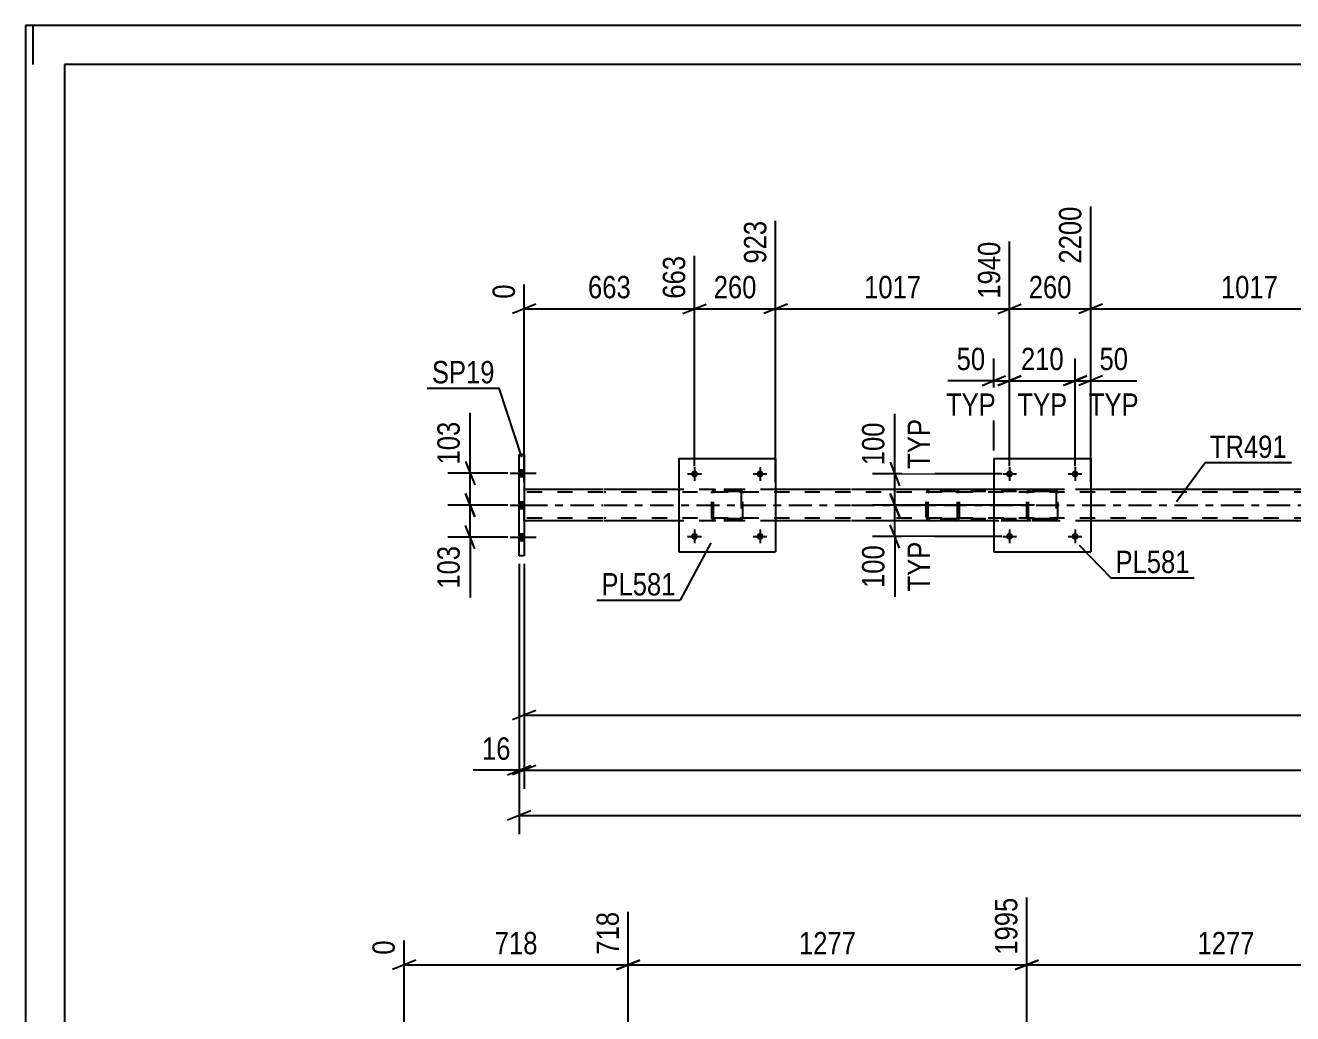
# Model space of a CAD drawing. Header units: millimetres. Extents: x 0 to 841, y 0 to 594.
# Drawn here: x 0 to 162.4, y 467.3 to 594 of the extents above; entities that cross this region are included whole.
import ezdxf

# ---------------------------------------------------------------- set-up
doc = ezdxf.new("R2010")
doc.units = ezdxf.units.MM
doc.linetypes.add('DXK_LINE_DOT2', pattern=[3.9198, 1.9599, -1.9599])
doc.linetypes.add('DXK_LINE_DOT3', pattern=[5.9187, 2.979, -0.9799, 0.9799, -0.9799])
doc.styles.add('Arial Narrow', font='ARIALN.TTF', dxfattribs={"height": 0.2})

# ---------------------------------------------------------------- blocks, each defined once
blk = doc.blocks.new('Unknown-122569384-1133')
at = {"color": 5, "linetype": 'Continuous'}
for p, q in [((841, 594), (0, 594)), ((0, 594), (0, 0)), ((1, 589), (1, 594)), ((836, 589), (5, 589)), ((5, 589), (5, 5))]:
    blk.add_line(p, q, dxfattribs=at)
blk = doc.blocks.new('Bolt-122569384-3973 - 3853')
at = {"linetype": 'Continuous'}
for points in [[(86.21, 528.49, -1), (85.33, 528.49, -1)], [(94.61, 528.49, -1), (93.73, 528.49, -1)]]:
    blk.add_hatch(color=1, dxfattribs=at).paths.add_polyline_path(points)
at = {"color": 1, "linetype": 'Continuous'}
for p, q in [((84.89, 528.49), (86.65, 528.49)), ((85.77, 529.37), (85.77, 527.61)), ((93.29, 528.49), (95.05, 528.49)), ((94.17, 529.37), (94.17, 527.61))]:
    blk.add_line(p, q, dxfattribs=at)
blk = doc.blocks.new('Part-122569384-3909 - 3853')
at = {"color": 2, "linetype": 'Continuous'}
for p, q in [((83.77, 538.49), (83.77, 526.49)), ((83.77, 538.49), (96.17, 538.49)), ((96.17, 538.49), (96.17, 526.49)), ((83.77, 526.49), (96.17, 526.49))]:
    blk.add_line(p, q, dxfattribs=at)
blk = doc.blocks.new('Bolt-122569384-3974 - 3853')
at = {"linetype": 'Continuous'}
for points in [[(126.59, 536.49, -1), (125.71, 536.49, -1)], [(134.99, 536.49, -1), (134.11, 536.49, -1)]]:
    blk.add_hatch(color=1, dxfattribs=at).paths.add_polyline_path(points)
at = {"color": 1, "linetype": 'Continuous'}
for p, q in [((125.27, 536.49), (127.03, 536.49)), ((126.15, 537.37), (126.15, 535.61)), ((133.67, 536.49), (135.43, 536.49)), ((134.55, 537.37), (134.55, 535.61))]:
    blk.add_line(p, q, dxfattribs=at)
blk = doc.blocks.new('Bolt-122569384-3975 - 3853')
at = {"linetype": 'Continuous'}
for points in [[(126.59, 528.49, -1), (125.71, 528.49, -1)], [(134.99, 528.49, -1), (134.11, 528.49, -1)]]:
    blk.add_hatch(color=1, dxfattribs=at).paths.add_polyline_path(points)
at = {"color": 1, "linetype": 'Continuous'}
for p, q in [((125.27, 528.49), (127.03, 528.49)), ((126.15, 529.37), (126.15, 527.61)), ((133.67, 528.49), (135.43, 528.49)), ((134.55, 529.37), (134.55, 527.61))]:
    blk.add_line(p, q, dxfattribs=at)
blk = doc.blocks.new('Bolt-122569384-3972 - 3853')
at = {"linetype": 'Continuous'}
for points in [[(86.21, 536.49, -1), (85.33, 536.49, -1)], [(94.61, 536.49, -1), (93.73, 536.49, -1)]]:
    blk.add_hatch(color=1, dxfattribs=at).paths.add_polyline_path(points)
at = {"color": 1, "linetype": 'Continuous'}
for p, q in [((84.89, 536.49), (86.65, 536.49)), ((85.77, 537.37), (85.77, 535.61)), ((93.29, 536.49), (95.05, 536.49)), ((94.17, 537.37), (94.17, 535.61))]:
    blk.add_line(p, q, dxfattribs=at)
blk = doc.blocks.new('Bolt-122569384-4000 - 3853')
at = {"linetype": 'Continuous'}
for points in [[(63.95, 536.15), (63.95, 537.03), (63.31, 537.03), (63.31, 536.15)], [(63.95, 536.15), (63.95, 537.03), (63.31, 537.03), (63.31, 536.15)], [(63.95, 536.15), (63.95, 537.03), (63.31, 537.03), (63.31, 536.15)], [(63.95, 532.05), (63.95, 532.93), (63.31, 532.93), (63.31, 532.05)], [(63.95, 532.05), (63.95, 532.93), (63.31, 532.93), (63.31, 532.05)], [(63.95, 527.95), (63.95, 528.83), (63.31, 528.83), (63.31, 527.95)], [(63.95, 527.95), (63.95, 528.83), (63.31, 528.83), (63.31, 527.95)], [(63.95, 527.95), (63.95, 528.83), (63.31, 528.83), (63.31, 527.95)]]:
    blk.add_hatch(color=1, dxfattribs=at).paths.add_polyline_path(points)
at = {"color": 1, "linetype": 'Continuous'}
for p, q in [((62.15, 536.59), (65.47, 536.59)), ((62.15, 536.59), (65.47, 536.59)), ((62.15, 536.59), (65.47, 536.59)), ((63.31, 537.03), (63.95, 537.03)), ((63.31, 537.03), (63.95, 537.03)), ((63.31, 537.03), (63.95, 537.03)), ((63.31, 536.15), (63.95, 536.15)), ((63.31, 536.15), (63.95, 536.15)), ((63.31, 536.15), (63.95, 536.15)), ((63.31, 532.93), (63.95, 532.93)), ((63.31, 532.93), (63.95, 532.93)), ((62.15, 532.49), (65.47, 532.49)), ((62.15, 532.49), (65.47, 532.49)), ((63.31, 532.05), (63.95, 532.05)), ((63.31, 532.05), (63.95, 532.05)), ((62.15, 528.39), (65.47, 528.39)), ((62.15, 528.39), (65.47, 528.39)), ((62.15, 528.39), (65.47, 528.39)), ((63.31, 528.83), (63.95, 528.83)), ((63.31, 528.83), (63.95, 528.83)), ((63.31, 528.83), (63.95, 528.83)), ((63.31, 527.95), (63.95, 527.95)), ((63.31, 527.95), (63.95, 527.95)), ((63.31, 527.95), (63.95, 527.95))]:
    blk.add_line(p, q, dxfattribs=at)
blk = doc.blocks.new('Part-122569384-4029 - 3853')
at = {"color": 2, "linetype": 'Continuous'}
for p, q in [((63.31, 538.99), (63.95, 538.99)), ((63.31, 525.99), (63.31, 538.99)), ((63.95, 538.99), (63.95, 525.99)), ((63.95, 525.99), (63.31, 525.99))]:
    blk.add_line(p, q, dxfattribs=at)
blk = doc.blocks.new('Part-122569384-4030 - 3853')
at = {"color": 7, "linetype": 'DXK_LINE_DOT2'}
for p, q in [((115.98, 534.49), (115.79, 534.45)), ((130.97, 534.49), (115.98, 534.49)), ((119.41, 534.45), (119.22, 534.49)), ((115.49, 534.09), (115.47, 534.01)), ((115.47, 530.97), (115.47, 534.01)), ((115.51, 534.19), (115.49, 534.09)), ((115.73, 534.01), (115.75, 534.1)), ((115.73, 530.97), (115.73, 534.01)), ((115.75, 534.1), (115.8, 534.18)), ((115.8, 534.18), (115.88, 534.23)), ((115.88, 534.23), (115.98, 534.25)), ((130.97, 534.25), (115.98, 534.25)), ((119.22, 534.25), (119.31, 534.23)), ((119.31, 534.23), (119.4, 534.18)), ((119.4, 534.18), (119.45, 534.1)), ((119.45, 534.1), (119.47, 534.01)), ((119.47, 530.97), (119.47, 534.01)), ((119.71, 534.09), (119.69, 534.19)), ((119.73, 534.01), (119.71, 534.09)), ((119.73, 530.97), (119.73, 534.01)), ((115.47, 530.97), (115.49, 530.9)), ((115.49, 530.9), (115.51, 530.78)), ((115.75, 530.88), (115.73, 530.97)), ((115.8, 530.8), (115.75, 530.88)), ((115.79, 530.52), (115.98, 530.49)), ((115.88, 530.75), (115.8, 530.8)), ((115.98, 530.73), (115.88, 530.75)), ((130.97, 530.73), (115.98, 530.73)), ((130.97, 530.49), (115.98, 530.49)), ((119.31, 530.75), (119.22, 530.73)), ((119.22, 530.49), (119.41, 530.52)), ((119.4, 530.8), (119.31, 530.75)), ((119.45, 530.88), (119.4, 530.8)), ((119.47, 530.97), (119.45, 530.88)), ((119.69, 530.78), (119.71, 530.9)), ((119.71, 530.9), (119.73, 530.97))]:
    blk.add_line(p, q, dxfattribs=at)
for centre, start, end in [((115.96, 533.99), 110.7583, 155.68), ((119.24, 533.99), 24.32, 69.2417), ((115.96, 530.99), 204.32, 249.2417), ((119.24, 530.99), 290.7583, 335.68)]:
    blk.add_arc(centre, 0.496, start, end, dxfattribs=at)
blk = doc.blocks.new('Part-122569384-4061 - 3853')
at = {"color": 2, "linetype": 'Continuous'}
for p, q in [((74.07, 534.49), (63.95, 534.49)), ((83.77, 534.49), (74.17, 534.49)), ((105.77, 534.49), (96.17, 534.49)), ((124.15, 534.49), (105.87, 534.49)), ((175.23, 534.49), (136.55, 534.49)), ((74.07, 530.49), (63.95, 530.49)), ((83.77, 530.49), (74.17, 530.49)), ((105.77, 530.49), (96.17, 530.49)), ((124.15, 530.49), (105.87, 530.49)), ((175.23, 530.49), (136.55, 530.49))]:
    blk.add_line(p, q, dxfattribs=at)
at = {"color": 7, "linetype": 'DXK_LINE_DOT2'}
for p, q in [((63.95, 530.49), (63.95, 534.49)), ((96.17, 534.49), (83.77, 534.49)), ((748.62, 534.49), (124.15, 534.49)), ((136.55, 534.49), (124.15, 534.49)), ((74.07, 534.17), (63.95, 534.17)), ((105.77, 534.17), (74.17, 534.17)), ((748.62, 534.17), (105.87, 534.17)), ((74.07, 530.81), (63.95, 530.81)), ((105.77, 530.81), (74.17, 530.81)), ((96.17, 530.49), (83.77, 530.49)), ((748.62, 530.81), (105.87, 530.81)), ((136.55, 530.49), (124.15, 530.49))]:
    blk.add_line(p, q, dxfattribs=at)
at = {"color": 7, "linetype": 'DXK_LINE_DOT3'}
for p, q in [((63.95, 532.49), (74.07, 532.49)), ((74.17, 532.49), (105.77, 532.49)), ((105.87, 532.49), (748.62, 532.49))]:
    blk.add_line(p, q, dxfattribs=at)
blk = doc.blocks.new('Part-122569384-4092 - 3853')
at = {"color": 7, "linetype": 'DXK_LINE_DOT2'}
for p, q in [((128.65, 534.45), (128.83, 534.49)), ((128.83, 534.49), (128.65, 534.45)), ((131.87, 534.49), (128.83, 534.49)), ((131.87, 534.49), (132.06, 534.45)), ((132.06, 534.45), (131.87, 534.49)), ((128.35, 534.01), (128.39, 534.19)), ((128.39, 534.19), (128.35, 534.01)), ((128.35, 530.97), (128.35, 534.01)), ((128.59, 534.01), (128.61, 534.1)), ((128.59, 530.97), (128.59, 534.01)), ((128.61, 534.1), (128.66, 534.18)), ((128.66, 534.18), (128.74, 534.23)), ((128.74, 534.23), (128.83, 534.25)), ((131.87, 534.25), (128.83, 534.25)), ((131.87, 534.25), (131.96, 534.23)), ((131.96, 534.23), (132.04, 534.18)), ((132.04, 534.18), (132.09, 534.1)), ((132.09, 534.1), (132.11, 534.01)), ((132.11, 534.01), (132.11, 530.97)), ((132.32, 534.19), (132.35, 534.01)), ((132.35, 534.01), (132.32, 534.19)), ((132.35, 530.97), (132.35, 534.01)), ((128.39, 530.78), (128.35, 530.97)), ((128.35, 530.97), (128.39, 530.78)), ((128.61, 530.88), (128.59, 530.97)), ((128.66, 530.8), (128.61, 530.88)), ((128.83, 530.49), (128.65, 530.52)), ((128.65, 530.52), (128.83, 530.49)), ((128.74, 530.75), (128.66, 530.8)), ((128.83, 530.73), (128.74, 530.75)), ((131.87, 530.73), (128.83, 530.73)), ((131.87, 530.49), (128.83, 530.49)), ((131.96, 530.75), (131.87, 530.73)), ((132.06, 530.52), (131.87, 530.49)), ((131.87, 530.49), (132.06, 530.52)), ((132.04, 530.8), (131.96, 530.75)), ((132.09, 530.88), (132.04, 530.8)), ((132.11, 530.97), (132.09, 530.88)), ((132.35, 530.97), (132.32, 530.78)), ((132.32, 530.78), (132.35, 530.97))]:
    blk.add_line(p, q, dxfattribs=at)
at = {"color": 7, "linetype": 'DXK_LINE_DOT3'}
blk.add_line((130.35, 532.49), (130.35, 532.49), dxfattribs=at)
at = {"color": 7, "linetype": 'DXK_LINE_DOT2'}
for centre, start, end in [((128.83, 534.01), 112.5, 157.5), ((128.83, 534.01), 112.5, 157.5), ((131.87, 534.01), 22.5, 67.5), ((131.87, 534.01), 22.5, 67.5), ((128.83, 530.97), 202.5, 247.5), ((128.83, 530.97), 202.5, 247.5), ((131.87, 530.97), 292.5, 337.5), ((131.87, 530.97), 292.5, 337.5)]:
    blk.add_arc(centre, 0.48, start, end, dxfattribs=at)
blk = doc.blocks.new('Part-122569384-4097 - 3853')
at = {"color": 2, "linetype": 'Continuous'}
for p, q in [((124.15, 538.49), (124.15, 526.49)), ((124.15, 538.49), (136.55, 538.49)), ((136.55, 538.49), (136.55, 526.49)), ((124.15, 526.49), (136.55, 526.49))]:
    blk.add_line(p, q, dxfattribs=at)
blk = doc.blocks.new('Part-122569384-4142 - 3853')
at = {"color": 7, "linetype": 'DXK_LINE_DOT2'}
for p, q in [((88.27, 534.45), (88.45, 534.49)), ((88.45, 534.49), (88.27, 534.45)), ((91.49, 534.49), (88.45, 534.49)), ((91.49, 534.49), (91.67, 534.45)), ((91.67, 534.45), (91.49, 534.49)), ((87.97, 534.01), (88.01, 534.19)), ((88.01, 534.19), (87.97, 534.01)), ((87.97, 530.97), (87.97, 534.01)), ((88.21, 534.01), (88.23, 534.1)), ((88.21, 530.97), (88.21, 534.01)), ((88.23, 534.1), (88.28, 534.18)), ((88.28, 534.18), (88.36, 534.23)), ((88.36, 534.23), (88.45, 534.25)), ((91.49, 534.25), (88.45, 534.25)), ((91.49, 534.25), (91.58, 534.23)), ((91.58, 534.23), (91.66, 534.18)), ((91.66, 534.18), (91.71, 534.1)), ((91.71, 534.1), (91.73, 534.01)), ((91.73, 534.01), (91.73, 530.97)), ((91.93, 534.19), (91.97, 534.01)), ((91.97, 534.01), (91.93, 534.19)), ((91.97, 530.97), (91.97, 534.01)), ((88.01, 530.78), (87.97, 530.97)), ((87.97, 530.97), (88.01, 530.78)), ((88.23, 530.88), (88.21, 530.97)), ((88.28, 530.8), (88.23, 530.88)), ((88.45, 530.49), (88.27, 530.52)), ((88.27, 530.52), (88.45, 530.49)), ((88.36, 530.75), (88.28, 530.8)), ((88.45, 530.73), (88.36, 530.75)), ((91.49, 530.73), (88.45, 530.73)), ((91.49, 530.49), (88.45, 530.49)), ((91.58, 530.75), (91.49, 530.73)), ((91.67, 530.52), (91.49, 530.49)), ((91.49, 530.49), (91.67, 530.52)), ((91.66, 530.8), (91.58, 530.75)), ((91.71, 530.88), (91.66, 530.8)), ((91.73, 530.97), (91.71, 530.88)), ((91.97, 530.97), (91.93, 530.78)), ((91.93, 530.78), (91.97, 530.97))]:
    blk.add_line(p, q, dxfattribs=at)
at = {"color": 7, "linetype": 'DXK_LINE_DOT3'}
blk.add_line((89.97, 532.49), (89.97, 532.49), dxfattribs=at)
at = {"color": 7, "linetype": 'DXK_LINE_DOT2'}
for centre, start, end in [((88.45, 534.01), 112.5, 157.5), ((88.45, 534.01), 112.5, 157.5), ((91.49, 534.01), 22.5, 67.5), ((91.49, 534.01), 22.5, 67.5), ((88.45, 530.97), 202.5, 247.5), ((88.45, 530.97), 202.5, 247.5), ((91.49, 530.97), 292.5, 337.5), ((91.49, 530.97), 292.5, 337.5)]:
    blk.add_arc(centre, 0.48, start, end, dxfattribs=at)
blk = doc.blocks.new('StraightDimension-122569384-4649 - 3853')
at = {"color": 7, "linetype": 'Continuous'}
for p, q in [((56.42, 533.99), (57.62, 530.99)), ((61.86, 532.49), (54.17, 532.49)), ((57.02, 528.39), (57.02, 532.49)), ((57.62, 526.89), (56.42, 529.89)), ((61.86, 528.39), (54.17, 528.39))]:
    blk.add_line(p, q, dxfattribs=at)
at = {"color": 0}
blk.add_wipeout([(56.27, 527.86), (52.07, 527.86), (52.07, 521.18), (56.27, 521.18)], dxfattribs=at)
at = {"color": 7, "linetype": 'Continuous'}
blk.add_line((57.02, 528.39), (57.02, 520.65), dxfattribs=at)
blk.add_line((57.02, 528.39), (57.02, 520.65), dxfattribs=at)
at = {"color": 3, "style": 'Arial Narrow'}
blk.add_text('103', height=2.863, rotation=90.0002, dxfattribs=at).set_placement((55.67, 521.78))
blk = doc.blocks.new('StraightDimension-122569384-4659 - 3853')
at = {"color": 7, "linetype": 'Continuous'}
for p, q in [((56.42, 538.09), (57.62, 535.09)), ((61.86, 536.59), (54.17, 536.59)), ((57.02, 532.49), (57.02, 536.59)), ((57.62, 530.99), (56.42, 533.99)), ((61.86, 532.49), (54.17, 532.49))]:
    blk.add_line(p, q, dxfattribs=at)
at = {"color": 0}
blk.add_wipeout([(56.27, 543.8), (52.07, 543.8), (52.07, 537.11), (56.27, 537.11)], dxfattribs=at)
at = {"color": 7, "linetype": 'Continuous'}
blk.add_line((57.02, 536.59), (57.02, 544.32), dxfattribs=at)
blk.add_line((57.02, 536.59), (57.02, 544.32), dxfattribs=at)
at = {"color": 3, "style": 'Arial Narrow'}
blk.add_text('103', height=2.863, rotation=90.0002, dxfattribs=at).set_placement((55.67, 537.71))
blk = doc.blocks.new('StraightDimension-122569384-4701 - 3853')
at = {"color": 7, "linetype": 'Continuous'}
for p, q in [((63.31, 524.99), (63.31, 490.32)), ((64.81, 493.32), (61.81, 492.12)), ((63.31, 492.72), (749.26, 492.72))]:
    blk.add_line(p, q, dxfattribs=at)
blk = doc.blocks.new('StraightDimension-122569384-4712 - 3853')
at = {"color": 7, "linetype": 'Continuous'}
for p, q in [((124.15, 539.49), (124.15, 551.3)), ((126.15, 537.49), (126.15, 551.3)), ((122.65, 547.85), (125.65, 549.05)), ((127.65, 549.05), (124.65, 547.85)), ((124.15, 548.45), (126.15, 548.45))]:
    blk.add_line(p, q, dxfattribs=at)
at = {"color": 0}
blk.add_wipeout([(123.63, 549.2), (123.63, 553.4), (118.77, 553.4), (118.77, 549.2)], dxfattribs=at)
at = {"color": 0, "linetype": 'Continuous'}
blk.add_wipeout([(124.99, 543.35), (124.99, 547.55), (117.4, 547.55), (117.4, 543.35)], dxfattribs=at)
at = {"color": 7, "linetype": 'Continuous'}
blk.add_line((124.15, 548.45), (118.25, 548.45), dxfattribs=at)
blk.add_line((124.15, 548.45), (118.25, 548.45), dxfattribs=at)
at = {"color": 3, "style": 'Arial Narrow'}
blk.add_text('50', height=2.863, dxfattribs=at).set_placement((119.37, 549.8))
at = {"color": 3, "linetype": 'Continuous', "style": 'Arial Narrow'}
blk.add_text('TYP', height=2.863, dxfattribs=at).set_placement((118, 543.95))
blk = doc.blocks.new('StraightDimension-122569384-4725 - 3853')
at = {"color": 7, "linetype": 'Continuous'}
for p, q in [((126.15, 537.49), (126.15, 551.3)), ((134.55, 537.49), (134.55, 551.3)), ((124.65, 547.85), (127.65, 549.05)), ((136.05, 549.05), (133.05, 547.85)), ((126.15, 548.45), (134.55, 548.45))]:
    blk.add_line(p, q, dxfattribs=at)
at = {"color": 0}
blk.add_wipeout([(133.69, 549.2), (133.69, 553.4), (127.01, 553.4), (127.01, 549.2)], dxfattribs=at)
at = {"color": 0, "linetype": 'Continuous'}
blk.add_wipeout([(134.15, 543.35), (134.15, 547.55), (126.56, 547.55), (126.56, 543.35)], dxfattribs=at)
at = {"color": 3, "style": 'Arial Narrow'}
blk.add_text('210', height=2.863, dxfattribs=at).set_placement((127.61, 549.8))
at = {"color": 3, "linetype": 'Continuous', "style": 'Arial Narrow'}
blk.add_text('TYP', height=2.863, dxfattribs=at).set_placement((127.16, 543.95))
blk = doc.blocks.new('StraightDimension-122569384-4741 - 3853')
at = {"color": 7, "linetype": 'Continuous'}
for p, q in [((134.55, 537.49), (134.55, 551.3)), ((136.55, 539.49), (136.55, 551.3)), ((133.05, 547.85), (136.05, 549.05)), ((138.05, 549.05), (135.05, 547.85)), ((134.55, 548.45), (136.55, 548.45))]:
    blk.add_line(p, q, dxfattribs=at)
at = {"color": 0}
blk.add_wipeout([(141.93, 549.2), (141.93, 553.4), (137.08, 553.4), (137.08, 549.2)], dxfattribs=at)
at = {"color": 0, "linetype": 'Continuous'}
blk.add_wipeout([(143.3, 543.35), (143.3, 547.55), (135.71, 547.55), (135.71, 543.35)], dxfattribs=at)
at = {"color": 7, "linetype": 'Continuous'}
blk.add_line((136.55, 548.45), (142.46, 548.45), dxfattribs=at)
blk.add_line((136.55, 548.45), (142.46, 548.45), dxfattribs=at)
at = {"color": 3, "style": 'Arial Narrow'}
blk.add_text('50', height=2.863, dxfattribs=at).set_placement((137.68, 549.8))
at = {"color": 3, "linetype": 'Continuous', "style": 'Arial Narrow'}
blk.add_text('TYP', height=2.863, dxfattribs=at).set_placement((136.31, 543.95))
blk = doc.blocks.new('StraightDimension-122569384-4755 - 3853')
at = {"color": 7, "linetype": 'Continuous'}
for p, q in [((110.85, 533.99), (112.05, 530.99)), ((129.35, 532.49), (108.6, 532.49)), ((111.45, 528.49), (111.45, 532.49)), ((112.05, 526.99), (110.85, 529.99)), ((125.15, 528.49), (108.6, 528.49))]:
    blk.add_line(p, q, dxfattribs=at)
at = {"color": 0}
blk.add_wipeout([(110.7, 527.96), (106.5, 527.96), (106.5, 521.28), (110.7, 521.28)], dxfattribs=at)
at = {"color": 0, "linetype": 'Continuous'}
blk.add_wipeout([(116.55, 528.42), (112.35, 528.42), (112.35, 520.83), (116.55, 520.83)], dxfattribs=at)
at = {"color": 7, "linetype": 'Continuous'}
blk.add_line((111.45, 528.49), (111.45, 520.75), dxfattribs=at)
blk.add_line((111.45, 528.49), (111.45, 520.75), dxfattribs=at)
at = {"color": 3, "style": 'Arial Narrow'}
blk.add_text('100', height=2.863, rotation=90.0002, dxfattribs=at).set_placement((110.1, 521.88))
at = {"color": 3, "linetype": 'Continuous', "style": 'Arial Narrow'}
blk.add_text('TYP', height=2.863, rotation=90.0002, dxfattribs=at).set_placement((115.95, 521.43))
blk = doc.blocks.new('StraightDimension-122569384-4770 - 3853')
at = {"color": 7, "linetype": 'Continuous'}
for p, q in [((110.85, 537.99), (112.05, 534.99)), ((125.15, 536.49), (108.6, 536.49)), ((111.45, 532.49), (111.45, 536.49)), ((112.05, 530.99), (110.85, 533.99)), ((129.35, 532.49), (108.6, 532.49))]:
    blk.add_line(p, q, dxfattribs=at)
at = {"color": 0}
blk.add_wipeout([(110.7, 543.7), (106.5, 543.7), (106.5, 537.01), (110.7, 537.01)], dxfattribs=at)
at = {"color": 0, "linetype": 'Continuous'}
blk.add_wipeout([(116.55, 544.15), (112.35, 544.15), (112.35, 536.56), (116.55, 536.56)], dxfattribs=at)
at = {"color": 7, "linetype": 'Continuous'}
blk.add_line((111.45, 536.49), (111.45, 544.22), dxfattribs=at)
blk.add_line((111.45, 536.49), (111.45, 544.22), dxfattribs=at)
at = {"color": 3, "style": 'Arial Narrow'}
blk.add_text('100', height=2.863, rotation=90.0002, dxfattribs=at).set_placement((110.1, 537.61))
at = {"color": 3, "linetype": 'Continuous', "style": 'Arial Narrow'}
blk.add_text('TYP', height=2.863, rotation=90.0002, dxfattribs=at).set_placement((115.95, 537.16))
blk = doc.blocks.new('StraightDimension-122569384-15123 - 3853')
at = {"color": 7, "linetype": 'Continuous'}
for p, q in [((136.55, 535.49), (136.55, 570.77)), ((177.23, 537.49), (177.23, 566.27)), ((138.05, 558.26), (135.05, 557.06)), ((136.55, 557.66), (177.23, 557.66)), ((175.73, 557.06), (178.73, 558.26))]:
    blk.add_line(p, q, dxfattribs=at)
at = {"color": 0, "linetype": 'Continuous'}
blk.add_wipeout([(176.63, 566.87), (172.43, 566.87), (172.43, 558.36), (176.63, 558.36)], dxfattribs=at)
at = {"color": 0}
blk.add_wipeout([(161.15, 558.41), (161.15, 562.61), (152.64, 562.61), (152.64, 558.41)], dxfattribs=at)
at = {"color": 3, "linetype": 'Continuous', "style": 'Arial Narrow'}
blk.add_text('3217', height=2.863, rotation=90.0002, dxfattribs=at).set_placement((176.03, 558.96))
at = {"color": 3, "style": 'Arial Narrow'}
blk.add_text('1017', height=2.863, dxfattribs=at).set_placement((153.24, 559.01))
blk = doc.blocks.new('StraightDimension-122569384-4879 - 3853')
at = {"color": 7, "linetype": 'Continuous'}
for p, q in [((63.95, 524.99), (63.95, 503.17)), ((65.45, 506.17), (62.45, 504.97)), ((63.95, 505.57), (628.52, 505.57))]:
    blk.add_line(p, q, dxfattribs=at)
blk = doc.blocks.new('StraightDimension-122569384-10320 - 3853')
at = {"color": 7, "linetype": 'Continuous'}
for p, q in [((63.95, 524.99), (63.95, 496.11)), ((65.45, 499.11), (62.45, 497.91)), ((63.95, 498.51), (748.62, 498.51))]:
    blk.add_line(p, q, dxfattribs=at)
blk = doc.blocks.new('StraightDimension-122569384-10321 - 3853')
at = {"color": 7, "linetype": 'Continuous'}
for p, q in [((63.31, 524.99), (63.31, 496.11)), ((63.95, 524.99), (63.95, 496.11)), ((61.81, 497.91), (64.81, 499.11)), ((65.45, 499.11), (62.45, 497.91)), ((63.31, 498.51), (63.95, 498.51))]:
    blk.add_line(p, q, dxfattribs=at)
at = {"color": 0}
blk.add_wipeout([(62.79, 499.26), (62.79, 503.46), (57.93, 503.46), (57.93, 499.26)], dxfattribs=at)
at = {"color": 7, "linetype": 'Continuous'}
blk.add_line((63.31, 498.51), (57.4, 498.51), dxfattribs=at)
blk.add_line((63.31, 498.51), (57.4, 498.51), dxfattribs=at)
at = {"color": 3, "style": 'Arial Narrow'}
blk.add_text('16', height=2.863, dxfattribs=at).set_placement((58.53, 499.86))
blk = doc.blocks.new('StraightDimension-122569384-15124 - 3853')
at = {"color": 7, "linetype": 'Continuous'}
for p, q in [((136.55, 535.49), (136.55, 570.77)), ((126.15, 537.49), (126.15, 566.27)), ((124.65, 557.06), (127.65, 558.26)), ((126.15, 557.66), (136.55, 557.66)), ((138.05, 558.26), (135.05, 557.06))]:
    blk.add_line(p, q, dxfattribs=at)
at = {"color": 0}
blk.add_wipeout([(134.69, 558.41), (134.69, 562.61), (128.01, 562.61), (128.01, 558.41)], dxfattribs=at)
at = {"color": 3, "style": 'Arial Narrow'}
blk.add_text('260', height=2.863, dxfattribs=at).set_placement((128.61, 559.01))
at = {"color": 0, "linetype": 'Continuous'}
blk.add_wipeout([(135.95, 571.37), (131.75, 571.37), (131.75, 562.86), (135.95, 562.86)], dxfattribs=at)
at = {"color": 3, "linetype": 'Continuous', "style": 'Arial Narrow'}
blk.add_text('2200', height=2.863, rotation=90.0002, dxfattribs=at).set_placement((135.35, 563.46))
blk = doc.blocks.new('StraightDimension-122569384-15125 - 3853')
at = {"color": 7, "linetype": 'Continuous'}
for p, q in [((96.17, 535.49), (96.17, 568.95)), ((126.15, 537.49), (126.15, 566.27)), ((97.67, 558.26), (94.67, 557.06)), ((96.17, 557.66), (126.15, 557.66)), ((124.65, 557.06), (127.65, 558.26))]:
    blk.add_line(p, q, dxfattribs=at)
at = {"color": 0, "linetype": 'Continuous'}
blk.add_wipeout([(125.55, 566.87), (121.35, 566.87), (121.35, 558.36), (125.55, 558.36)], dxfattribs=at)
at = {"color": 0}
blk.add_wipeout([(115.42, 558.41), (115.42, 562.61), (106.91, 562.61), (106.91, 558.41)], dxfattribs=at)
at = {"color": 3, "linetype": 'Continuous', "style": 'Arial Narrow'}
blk.add_text('1940', height=2.863, rotation=90.0002, dxfattribs=at).set_placement((124.95, 558.96))
at = {"color": 3, "style": 'Arial Narrow'}
blk.add_text('1017', height=2.863, dxfattribs=at).set_placement((107.51, 559.01))
blk = doc.blocks.new('StraightDimension-122569384-15126 - 3853')
at = {"color": 7, "linetype": 'Continuous'}
for p, q in [((96.17, 535.49), (96.17, 568.95)), ((85.77, 537.49), (85.77, 564.45)), ((84.27, 557.06), (87.27, 558.26)), ((85.77, 557.66), (96.17, 557.66)), ((97.67, 558.26), (94.67, 557.06))]:
    blk.add_line(p, q, dxfattribs=at)
at = {"color": 0}
blk.add_wipeout([(94.31, 558.41), (94.31, 562.61), (87.63, 562.61), (87.63, 558.41)], dxfattribs=at)
at = {"color": 3, "style": 'Arial Narrow'}
blk.add_text('260', height=2.863, dxfattribs=at).set_placement((88.23, 559.01))
at = {"color": 0, "linetype": 'Continuous'}
blk.add_wipeout([(95.57, 569.55), (91.37, 569.55), (91.37, 562.86), (95.57, 562.86)], dxfattribs=at)
at = {"color": 3, "linetype": 'Continuous', "style": 'Arial Narrow'}
blk.add_text('923', height=2.863, rotation=90.0002, dxfattribs=at).set_placement((94.97, 563.46))
blk = doc.blocks.new('StraightDimension-122569384-15127 - 3853')
at = {"color": 7, "linetype": 'Continuous'}
for p, q in [((85.77, 537.49), (85.77, 564.45)), ((63.95, 535.49), (63.95, 560.79)), ((65.45, 558.26), (62.45, 557.06)), ((63.95, 557.66), (85.77, 557.66)), ((84.27, 557.06), (87.27, 558.26))]:
    blk.add_line(p, q, dxfattribs=at)
at = {"color": 0, "linetype": 'Continuous'}
for points in [[(85.17, 565.05), (80.97, 565.05), (80.97, 558.36), (85.17, 558.36)], [(63.35, 561.39), (59.15, 561.39), (59.15, 558.36), (63.35, 558.36)]]:
    blk.add_wipeout(points, dxfattribs=at)
at = {"color": 0}
blk.add_wipeout([(78.2, 558.41), (78.2, 562.61), (71.52, 562.61), (71.52, 558.41)], dxfattribs=at)
at = {"color": 3, "linetype": 'Continuous', "style": 'Arial Narrow'}
for s, height, p in [('663', 2.863, (84.57, 558.96)), ('0', 2.86, (62.75, 558.96))]:
    blk.add_text(s, height=height, rotation=90.0002, dxfattribs=at).set_placement(p)
at = {"color": 3, "style": 'Arial Narrow'}
blk.add_text('663', height=2.863, dxfattribs=at).set_placement((72.12, 559.01))
blk = doc.blocks.new('StraightDimension-122569384-6366 - 5043')
at = {"color": 7, "linetype": 'Continuous'}
for p, q in [((77.27, 433.82), (77.27, 480.36)), ((48.55, 425.98), (48.55, 476.7)), ((50.05, 474.17), (47.05, 472.97)), ((48.55, 473.57), (77.27, 473.57)), ((75.77, 472.97), (78.77, 474.17))]:
    blk.add_line(p, q, dxfattribs=at)
at = {"color": 0, "linetype": 'Continuous'}
for points in [[(76.67, 480.96), (72.47, 480.96), (72.47, 474.27), (76.67, 474.27)], [(47.95, 477.3), (43.75, 477.3), (43.75, 474.27), (47.95, 474.27)]]:
    blk.add_wipeout(points, dxfattribs=at)
at = {"color": 0}
blk.add_wipeout([(66.25, 474.32), (66.25, 478.52), (59.57, 478.52), (59.57, 474.32)], dxfattribs=at)
at = {"color": 3, "linetype": 'Continuous', "style": 'Arial Narrow'}
for s, height, p in [('718', 2.863, (76.07, 474.87)), ('0', 2.86, (47.35, 474.87))]:
    blk.add_text(s, height=height, rotation=90.0002, dxfattribs=at).set_placement(p)
at = {"color": 3, "style": 'Arial Narrow'}
blk.add_text('718', height=2.863, dxfattribs=at).set_placement((60.17, 474.92))
blk = doc.blocks.new('StraightDimension-122569384-6376 - 5043')
at = {"color": 7, "linetype": 'Continuous'}
for p, q in [((128.35, 433.82), (128.35, 482.19)), ((77.27, 433.82), (77.27, 480.36)), ((78.77, 474.17), (75.77, 472.97)), ((77.27, 473.57), (128.35, 473.57)), ((126.85, 472.97), (129.85, 474.17))]:
    blk.add_line(p, q, dxfattribs=at)
at = {"color": 0, "linetype": 'Continuous'}
blk.add_wipeout([(127.75, 482.79), (123.55, 482.79), (123.55, 474.27), (127.75, 474.27)], dxfattribs=at)
at = {"color": 0}
blk.add_wipeout([(107.07, 474.32), (107.07, 478.52), (98.56, 478.52), (98.56, 474.32)], dxfattribs=at)
at = {"color": 3, "linetype": 'Continuous', "style": 'Arial Narrow'}
blk.add_text('1995', height=2.863, rotation=90.0002, dxfattribs=at).set_placement((127.15, 474.87))
at = {"color": 3, "style": 'Arial Narrow'}
blk.add_text('1277', height=2.863, dxfattribs=at).set_placement((99.16, 474.92))
blk = doc.blocks.new('StraightDimension-122569384-6386 - 5043')
at = {"color": 7, "linetype": 'Continuous'}
for p, q in [((128.35, 433.82), (128.35, 482.19)), ((179.43, 433.82), (179.43, 482.19)), ((129.85, 474.17), (126.85, 472.97)), ((128.35, 473.57), (179.43, 473.57)), ((177.93, 472.97), (180.93, 474.17))]:
    blk.add_line(p, q, dxfattribs=at)
at = {"color": 0, "linetype": 'Continuous'}
blk.add_wipeout([(178.83, 482.79), (174.63, 482.79), (174.63, 474.27), (178.83, 474.27)], dxfattribs=at)
at = {"color": 0}
blk.add_wipeout([(158.15, 474.32), (158.15, 478.52), (149.64, 478.52), (149.64, 474.32)], dxfattribs=at)
at = {"color": 3, "linetype": 'Continuous', "style": 'Arial Narrow'}
blk.add_text('3272', height=2.863, rotation=90.0002, dxfattribs=at).set_placement((178.23, 474.87))
at = {"color": 3, "style": 'Arial Narrow'}
blk.add_text('1277', height=2.863, dxfattribs=at).set_placement((150.24, 474.92))
blk = doc.blocks.new('Mark-122569384-3905 - 3853')
at = {"color": 0}
blk.add_wipeout([(83.34, 520.92), (83.34, 523.92), (73.84, 523.92), (73.84, 520.92)], dxfattribs=at)
blk.add_wipeout([(83.34, 520.92), (83.34, 523.92), (73.84, 523.92), (73.84, 520.92)], dxfattribs=at)
at = {"color": 30, "linetype": 'Continuous'}
for p in [(87.87, 527.66), (73.24, 520.32)]:
    blk.add_line(p, (83.94, 520.32), dxfattribs=at)
at = {"color": 3, "style": 'Arial Narrow'}
blk.add_text('PL581', height=2.863, dxfattribs=at).set_placement((73.84, 520.92))
blk = doc.blocks.new('Mark-122569384-4025 - 3853')
at = {"color": 0}
blk.add_wipeout([(60.14, 548.11), (60.14, 551.11), (52.11, 551.11), (52.11, 548.11)], dxfattribs=at)
blk.add_wipeout([(60.14, 548.11), (60.14, 551.11), (52.11, 551.11), (52.11, 548.11)], dxfattribs=at)
at = {"color": 30, "linetype": 'Continuous'}
for p in [(51.51, 547.51), (63.63, 538.63)]:
    blk.add_line(p, (60.74, 547.51), dxfattribs=at)
at = {"color": 3, "style": 'Arial Narrow'}
blk.add_text('SP19', height=2.863, dxfattribs=at).set_placement((52.11, 548.11))
blk = doc.blocks.new('Mark-122569384-4057 - 3853')
at = {"color": 0}
blk.add_wipeout([(161.69, 538.55), (161.69, 541.55), (151.82, 541.55), (151.82, 538.55)], dxfattribs=at)
blk.add_wipeout([(161.69, 538.55), (161.69, 541.55), (151.82, 541.55), (151.82, 538.55)], dxfattribs=at)
at = {"color": 30, "linetype": 'Continuous'}
for p, q in [((147.55, 532.95), (151.22, 537.95)), ((151.22, 537.95), (162.29, 537.95))]:
    blk.add_line(p, q, dxfattribs=at)
at = {"color": 3, "style": 'Arial Narrow'}
blk.add_text('TR491', height=2.863, dxfattribs=at).set_placement((151.82, 538.55))
blk = doc.blocks.new('Mark-122569384-4093 - 3853')
at = {"color": 0}
blk.add_wipeout([(149.23, 523.79), (149.23, 526.79), (139.73, 526.79), (139.73, 523.79)], dxfattribs=at)
blk.add_wipeout([(149.23, 523.79), (149.23, 526.79), (139.73, 526.79), (139.73, 523.79)], dxfattribs=at)
at = {"color": 30, "linetype": 'Continuous'}
for p, q in [((135.06, 527.38), (139.13, 523.19)), ((139.13, 523.19), (149.83, 523.19))]:
    blk.add_line(p, q, dxfattribs=at)
at = {"color": 3, "style": 'Arial Narrow'}
blk.add_text('PL581', height=2.863, dxfattribs=at).set_placement((139.73, 523.79))

msp = doc.modelspace()

# ---------------------------------------------------------------- block references
for name in ['Unknown-122569384-1133', 'Part-122569384-4029 - 3853', 'Part-122569384-3909 - 3853', 'Part-122569384-4097 - 3853', 'Bolt-122569384-4000 - 3853', 'Part-122569384-4061 - 3853', 'Bolt-122569384-3972 - 3853', 'Bolt-122569384-3974 - 3853', 'Part-122569384-4142 - 3853', 'Part-122569384-4030 - 3853', 'Part-122569384-4092 - 3853', 'Bolt-122569384-3973 - 3853', 'Bolt-122569384-3975 - 3853']:
    msp.add_blockref(name, (0, 0))

# ---------------------------------------------------------------- next in the draw order: block references
for name in ['StraightDimension-122569384-4712 - 3853', 'StraightDimension-122569384-4649 - 3853', 'StraightDimension-122569384-6366 - 5043']:
    msp.add_blockref(name, (0, 0))

# ---------------------------------------------------------------- next in the draw order: block references
for name in ['StraightDimension-122569384-4725 - 3853', 'StraightDimension-122569384-4659 - 3853', 'StraightDimension-122569384-4701 - 3853', 'StraightDimension-122569384-6376 - 5043']:
    msp.add_blockref(name, (0, 0))

# ---------------------------------------------------------------- next in the draw order: block references
for name in ['StraightDimension-122569384-4741 - 3853', 'StraightDimension-122569384-4755 - 3853', 'StraightDimension-122569384-6386 - 5043']:
    msp.add_blockref(name, (0, 0))

# ---------------------------------------------------------------- next in the draw order: block references
for name in ['StraightDimension-122569384-15123 - 3853', 'StraightDimension-122569384-4770 - 3853', 'StraightDimension-122569384-4879 - 3853']:
    msp.add_blockref(name, (0, 0))

# ---------------------------------------------------------------- next in the draw order: block references
for name in ['StraightDimension-122569384-15124 - 3853', 'Mark-122569384-4057 - 3853', 'StraightDimension-122569384-10320 - 3853']:
    msp.add_blockref(name, (0, 0))

# ---------------------------------------------------------------- next in the draw order: block references
for name in ['StraightDimension-122569384-15125 - 3853', 'Mark-122569384-3905 - 3853', 'Mark-122569384-4093 - 3853', 'StraightDimension-122569384-10321 - 3853']:
    msp.add_blockref(name, (0, 0))

# ---------------------------------------------------------------- next in the draw order: block references
msp.add_blockref('StraightDimension-122569384-15126 - 3853', (0, 0))

# ---------------------------------------------------------------- next in the draw order: block references
msp.add_blockref('StraightDimension-122569384-15127 - 3853', (0, 0))

# ---------------------------------------------------------------- next in the draw order: block references
msp.add_blockref('Mark-122569384-4025 - 3853', (0, 0))

doc.saveas('drawing.dxf')
